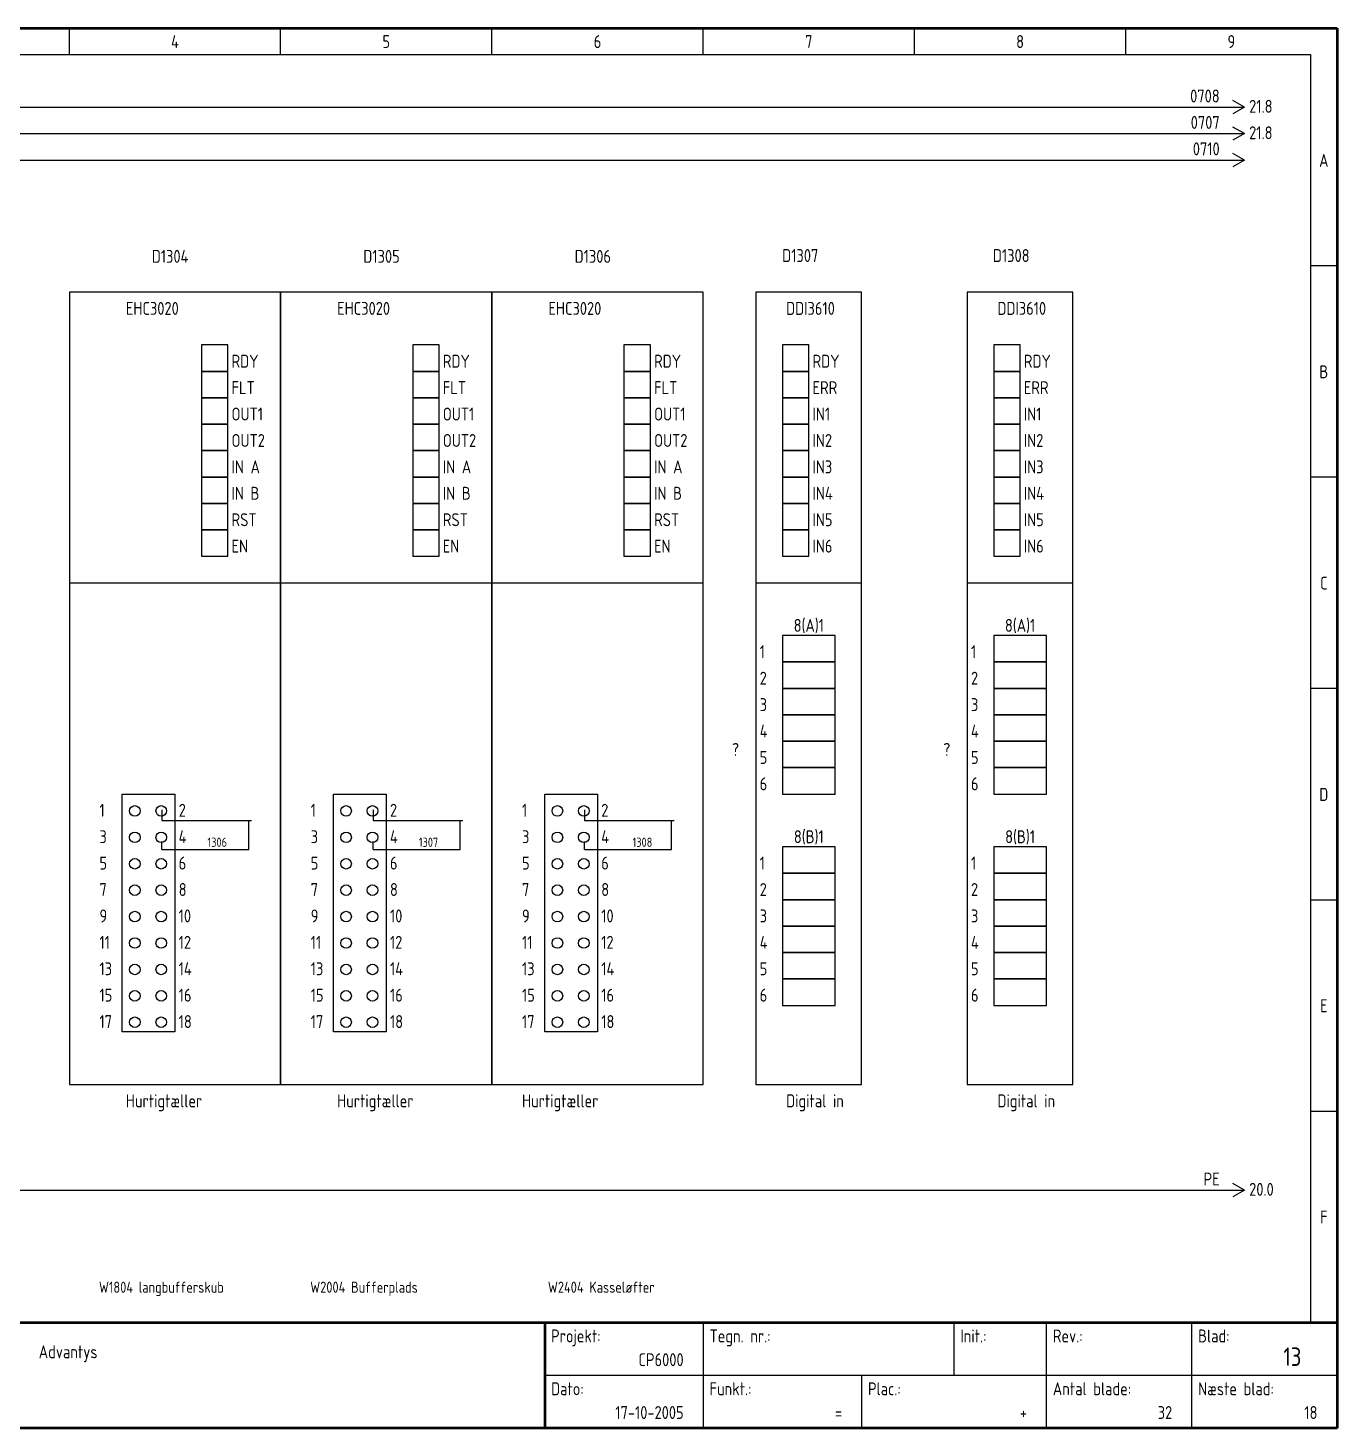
# Model space of a CAD drawing. Header units: millimetres. Extents: x 10 to 410, y 10 to 275.
# Drawn here: x 162.2 to 410, y 10 to 275 of the extents above; entities that cross this region are included whole.
import ezdxf
from ezdxf.enums import TextEntityAlignment as Align

# ---------------------------------------------------------------- set-up
doc = ezdxf.new("R2010")
doc.units = ezdxf.units.MM
doc.linetypes.add('Caddy_Solid', pattern=[0])
doc.styles.add('Caddy_Vectorfont1p', font='isocp___.ttf', dxfattribs={"width": 0.9})

# ---------------------------------------------------------------- blocks, each defined once
blk = doc.blocks.new('Blk1')
at = {"linetype": 'Caddy_Solid', "lineweight": 50}
for p, q in [((10, 275), (410, 275)), ((410, 275), (410, 10)), ((10, 30), (410, 30)), ((260, 30), (260, 10)), ((410, 10), (10, 10))]:
    blk.add_line(p, q, dxfattribs=at)
at = {"linetype": 'Caddy_Solid', "lineweight": 25}
for p, q in [((170, 270), (170, 275)), ((210, 270), (210, 275)), ((250, 270), (250, 275)), ((290, 270), (290, 275)), ((330, 270), (330, 275)), ((370, 270), (370, 275)), ((15, 270), (405, 270)), ((405, 270), (405, 30)), ((410, 230), (405, 230)), ((410, 190), (405, 190)), ((410, 150), (405, 150)), ((405, 110), (410, 110)), ((405, 70), (410, 70)), ((290, 30), (290, 10)), ((337.5, 20), (337.5, 30)), ((355, 20), (355, 30)), ((382.5, 20), (382.5, 30)), ((405, 30), (410, 30)), ((260, 20), (410, 20)), ((320, 20), (320, 10)), ((355, 10), (355, 20)), ((382.5, 10), (382.5, 20))]:
    blk.add_line(p, q, dxfattribs=at)
at = {"lineweight": 25, "style": 'Caddy_Vectorfont1p', "width": 0.9}
for s, p in [('4', (190, 271.2)), ('5', (230, 271.2)), ('6', (270, 271.2)), ('7', (310, 271.2)), ('8', (350, 271.2)), ('9', (390, 271.2)), ('A', (407.5, 248.7)), ('B', (407.5, 208.7)), ('C', (407.5, 168.7)), ('D', (407.5, 128.7)), ('E', (407.5, 88.7)), ('F', (407.5, 48.7))]:
    blk.add_text(s, height=2.45, dxfattribs=at).set_placement(p, align=Align.CENTER)
for s, p in [('Projekt:', (261.2, 26.2)), ('Tegn. nr.:', (291.2, 26.2)), ('Init.:', (338.7, 26.2)), ('Rev.:', (356.2, 26.2)), ('Blad:', (383.7, 26.2)), ('Advantys', (164.2, 23.2)), ('Dato:', (261.2, 16.2)), ('Funkt.:', (291.2, 16.2)), ('Plac.:', (321.2, 16.2)), ('Antal blade:', (356.2, 16.2)), ('Næste blad:', (383.7, 16.2))]:
    blk.add_text(s, height=2.45, dxfattribs=at).set_placement(p)
for s, p in [('CP6000', (286.3, 21.7)), ('17-10-2005', (286.3, 11.7)), ('+', (351.3, 11.7)), ('32', (378.8, 11.7)), ('18', (406.3, 11.7)), ('=', (316.3, 11.7))]:
    blk.add_text(s, height=2.45, dxfattribs=at).set_placement(p, align=Align.RIGHT)
at = {"lineweight": 35, "style": 'Caddy_Vectorfont1p', "width": 0.9}
blk.add_text('13', height=3.5, dxfattribs=at).set_placement((403.25, 21.75), align=Align.RIGHT)
blk = doc.blocks.new('Blk14')
at = {"linetype": 'Caddy_Solid', "lineweight": 25}
for q in [(390.25, 261.25), (390.25, 258.75)]:
    blk.add_line((392.5, 260), q, dxfattribs=at)
at = {"lineweight": 25, "style": 'Caddy_Vectorfont1p', "width": 0.9, "flags": 1}
for tag, p in [('$TAG140020', (387.79, 267.9)), ('$TAG140050', (387.79, 264.4))]:
    blk.add_attdef(tag, text='', height=2.45, dxfattribs=at).set_placement(p, align=Align.RIGHT)
at = {"lineweight": 25, "style": 'Caddy_Vectorfont1p', "width": 0.9}
blk.add_attdef('$TAG160010', text='', height=2.45, dxfattribs=at).set_placement((387.79, 260.9), align=Align.RIGHT)
blk.add_attdef('$TAG160500', (393.37, 258.95), '', height=2.45, dxfattribs=at)
blk = doc.blocks.new('Blk22')
at = {"linetype": 'Caddy_Solid', "lineweight": 25}
for q in [(390.25, 256.25), (390.25, 253.75)]:
    blk.add_line((392.5, 255), q, dxfattribs=at)
at = {"lineweight": 25, "style": 'Caddy_Vectorfont1p', "width": 0.9, "flags": 1}
for tag, p in [('$TAG140020', (387.79, 262.9)), ('$TAG140050', (387.79, 259.4))]:
    blk.add_attdef(tag, text='', height=2.45, dxfattribs=at).set_placement(p, align=Align.RIGHT)
at = {"lineweight": 25, "style": 'Caddy_Vectorfont1p', "width": 0.9}
blk.add_attdef('$TAG160010', text='', height=2.45, dxfattribs=at).set_placement((387.79, 255.9), align=Align.RIGHT)
blk.add_attdef('$TAG160500', (393.37, 253.95), '', height=2.45, dxfattribs=at)
blk = doc.blocks.new('Blk29')
at = {"linetype": 'Caddy_Solid', "lineweight": 25}
for q in [(390.25, 56.25), (390.25, 53.75)]:
    blk.add_line((392.5, 55), q, dxfattribs=at)
at = {"lineweight": 25, "style": 'Caddy_Vectorfont1p', "width": 0.9, "flags": 1}
for tag, p in [('$TAG140020', (387.79, 62.9)), ('$TAG140050', (387.79, 59.4))]:
    blk.add_attdef(tag, text='', height=2.45, dxfattribs=at).set_placement(p, align=Align.RIGHT)
at = {"lineweight": 25, "style": 'Caddy_Vectorfont1p', "width": 0.9}
blk.add_attdef('$TAG160010', text='', height=2.45, dxfattribs=at).set_placement((387.79, 55.9), align=Align.RIGHT)
blk.add_attdef('$TAG160500', (393.37, 53.95), '', height=2.45, dxfattribs=at)
blk = doc.blocks.new('Blk31')
at = {"linetype": 'Caddy_Solid', "lineweight": 25}
for p, q in [((200, 215), (195, 215)), ((195, 215), (195, 210)), ((200, 210), (200, 215)), ((195, 210), (200, 210))]:
    blk.add_line(p, q, dxfattribs=at)
blk = doc.blocks.new('Blk32')
at = {"linetype": 'Caddy_Solid', "lineweight": 25}
for p, q in [((200, 210), (195, 210)), ((195, 210), (195, 205)), ((200, 205), (200, 210)), ((195, 205), (200, 205))]:
    blk.add_line(p, q, dxfattribs=at)
blk = doc.blocks.new('Blk33')
at = {"linetype": 'Caddy_Solid', "lineweight": 25}
for p, q in [((200, 205), (195, 205)), ((195, 205), (195, 200)), ((200, 200), (200, 205)), ((195, 200), (200, 200))]:
    blk.add_line(p, q, dxfattribs=at)
blk = doc.blocks.new('Blk34')
at = {"linetype": 'Caddy_Solid', "lineweight": 25}
for p, q in [((200, 200), (195, 200)), ((195, 200), (195, 195)), ((200, 195), (200, 200)), ((195, 195), (200, 195))]:
    blk.add_line(p, q, dxfattribs=at)
blk = doc.blocks.new('Blk35')
at = {"linetype": 'Caddy_Solid', "lineweight": 25}
for p, q in [((200, 195), (195, 195)), ((195, 195), (195, 190)), ((200, 190), (200, 195)), ((195, 190), (200, 190))]:
    blk.add_line(p, q, dxfattribs=at)
blk = doc.blocks.new('Blk36')
at = {"linetype": 'Caddy_Solid', "lineweight": 25}
for p, q in [((200, 190), (195, 190)), ((195, 190), (195, 185)), ((200, 185), (200, 190)), ((195, 185), (200, 185))]:
    blk.add_line(p, q, dxfattribs=at)
blk = doc.blocks.new('Blk37')
at = {"linetype": 'Caddy_Solid', "lineweight": 25}
for p, q in [((200, 185), (195, 185)), ((195, 185), (195, 180)), ((200, 180), (200, 185)), ((195, 180), (200, 180))]:
    blk.add_line(p, q, dxfattribs=at)
blk = doc.blocks.new('Blk38')
at = {"linetype": 'Caddy_Solid', "lineweight": 25}
for p, q in [((200, 180), (195, 180)), ((195, 180), (195, 175)), ((200, 175), (200, 180)), ((195, 175), (200, 175))]:
    blk.add_line(p, q, dxfattribs=at)
blk = doc.blocks.new('Blk39')
at = {"linetype": 'Caddy_Solid', "lineweight": 25}
for p, q in [((210, 225), (170, 225)), ((170, 225), (170, 75)), ((210, 75), (210, 225)), ((170, 75), (210, 75))]:
    blk.add_line(p, q, dxfattribs=at)
blk = doc.blocks.new('Blk30')
at = {"linetype": 'Caddy_Solid', "lineweight": 25}
for p, q in [((170, 170), (210, 170)), ((180, 85), (180, 130)), ((180, 130), (190, 130)), ((190, 130), (190, 85)), ((190, 85), (180, 85))]:
    blk.add_line(p, q, dxfattribs=at)
for centre in [(182.4, 126.8), (187.4, 126.8), (182.4, 121.8), (187.4, 121.8), (182.4, 116.8), (187.4, 116.8), (182.4, 111.8), (187.4, 111.8), (182.4, 106.8), (187.4, 106.8), (182.4, 101.8), (187.4, 101.8), (182.4, 96.8), (187.4, 96.8), (182.4, 91.8), (187.4, 91.8), (182.4, 86.8), (187.4, 86.8)]:
    blk.add_circle(centre, 1, dxfattribs=at)
for name in ['Blk39', 'Blk31', 'Blk32', 'Blk33', 'Blk34', 'Blk35', 'Blk36', 'Blk37', 'Blk38']:
    blk.add_blockref(name, (0, 0, 1))
at = {"lineweight": 25, "style": 'Caddy_Vectorfont1p', "width": 0.9}
for s, p in [('EHC3020', (180.7, 220.7)), ('RDY', (200.7, 210.7)), ('FLT', (200.7, 205.7)), ('OUT1', (200.7, 200.7)), ('OUT2', (200.7, 195.7)), ('IN A', (200.7, 190.7)), ('IN B', (200.7, 185.7)), ('RST', (200.7, 180.7)), ('EN', (200.7, 175.7)), ('1', (175.7, 125.7)), ('2', (190.7, 125.7)), ('3', (175.7, 120.7)), ('4', (190.7, 120.7)), ('5', (175.7, 115.7)), ('6', (190.7, 115.7)), ('7', (175.7, 110.7)), ('8', (190.7, 110.7)), ('9', (175.7, 105.7)), ('10', (190.7, 105.7)), ('11', (175.7, 100.7)), ('12', (190.7, 100.7)), ('13', (175.7, 95.7)), ('14', (190.7, 95.7)), ('15', (175.7, 90.7)), ('16', (190.7, 90.7)), ('17', (175.7, 85.7)), ('18', (190.7, 85.7))]:
    blk.add_text(s, height=2.45, dxfattribs=at).set_placement(p)
for tag, p in [('$TAG160010', (192.55, 230.55)), ('$TAG160030', (166.8, 147.2)), ('$TAG160030', (166.8, 147.2))]:
    blk.add_attdef(tag, text='', height=2.45, dxfattribs=at).set_placement(p, align=Align.RIGHT)
at = {"lineweight": 25, "style": 'Caddy_Vectorfont1p', "width": 0.9, "flags": 1}
for tag, p in [('$TAG140020', (166.8, 157.7)), ('$TAG140020', (166.8, 157.7)), ('$TAG160040', (166.8, 143.7))]:
    blk.add_attdef(tag, text='', height=2.45, dxfattribs=at).set_placement(p, align=Align.RIGHT)
blk = doc.blocks.new('Blk41')
at = {"linetype": 'Caddy_Solid', "lineweight": 25}
for p, q in [((240, 215), (235, 215)), ((235, 215), (235, 210)), ((240, 210), (240, 215)), ((235, 210), (240, 210))]:
    blk.add_line(p, q, dxfattribs=at)
blk = doc.blocks.new('Blk42')
at = {"linetype": 'Caddy_Solid', "lineweight": 25}
for p, q in [((240, 210), (235, 210)), ((235, 210), (235, 205)), ((240, 205), (240, 210)), ((235, 205), (240, 205))]:
    blk.add_line(p, q, dxfattribs=at)
blk = doc.blocks.new('Blk43')
at = {"linetype": 'Caddy_Solid', "lineweight": 25}
for p, q in [((240, 205), (235, 205)), ((235, 205), (235, 200)), ((240, 200), (240, 205)), ((235, 200), (240, 200))]:
    blk.add_line(p, q, dxfattribs=at)
blk = doc.blocks.new('Blk44')
at = {"linetype": 'Caddy_Solid', "lineweight": 25}
for p, q in [((240, 200), (235, 200)), ((235, 200), (235, 195)), ((240, 195), (240, 200)), ((235, 195), (240, 195))]:
    blk.add_line(p, q, dxfattribs=at)
blk = doc.blocks.new('Blk45')
at = {"linetype": 'Caddy_Solid', "lineweight": 25}
for p, q in [((240, 195), (235, 195)), ((235, 195), (235, 190)), ((240, 190), (240, 195)), ((235, 190), (240, 190))]:
    blk.add_line(p, q, dxfattribs=at)
blk = doc.blocks.new('Blk46')
at = {"linetype": 'Caddy_Solid', "lineweight": 25}
for p, q in [((240, 190), (235, 190)), ((235, 190), (235, 185)), ((240, 185), (240, 190)), ((235, 185), (240, 185))]:
    blk.add_line(p, q, dxfattribs=at)
blk = doc.blocks.new('Blk47')
at = {"linetype": 'Caddy_Solid', "lineweight": 25}
for p, q in [((240, 185), (235, 185)), ((235, 185), (235, 180)), ((240, 180), (240, 185)), ((235, 180), (240, 180))]:
    blk.add_line(p, q, dxfattribs=at)
blk = doc.blocks.new('Blk48')
at = {"linetype": 'Caddy_Solid', "lineweight": 25}
for p, q in [((240, 180), (235, 180)), ((235, 180), (235, 175)), ((240, 175), (240, 180)), ((235, 175), (240, 175))]:
    blk.add_line(p, q, dxfattribs=at)
blk = doc.blocks.new('Blk49')
at = {"linetype": 'Caddy_Solid', "lineweight": 25}
for p, q in [((250, 225), (210, 225)), ((210, 225), (210, 75)), ((250, 75), (250, 225)), ((210, 75), (250, 75))]:
    blk.add_line(p, q, dxfattribs=at)
blk = doc.blocks.new('Blk40')
at = {"linetype": 'Caddy_Solid', "lineweight": 25}
for p, q in [((210, 170), (250, 170)), ((220, 85), (220, 130)), ((220, 130), (230, 130)), ((230, 130), (230, 85)), ((230, 85), (220, 85))]:
    blk.add_line(p, q, dxfattribs=at)
for centre in [(222.4, 126.8), (227.4, 126.8), (222.4, 121.8), (227.4, 121.8), (222.4, 116.8), (227.4, 116.8), (222.4, 111.8), (227.4, 111.8), (222.4, 106.8), (227.4, 106.8), (222.4, 101.8), (227.4, 101.8), (222.4, 96.8), (227.4, 96.8), (222.4, 91.8), (227.4, 91.8), (222.4, 86.8), (227.4, 86.8)]:
    blk.add_circle(centre, 1, dxfattribs=at)
for name in ['Blk49', 'Blk41', 'Blk42', 'Blk43', 'Blk44', 'Blk45', 'Blk46', 'Blk47', 'Blk48']:
    blk.add_blockref(name, (0, 0, 1))
at = {"lineweight": 25, "style": 'Caddy_Vectorfont1p', "width": 0.9}
for s, p in [('EHC3020', (220.7, 220.7)), ('RDY', (240.7, 210.7)), ('FLT', (240.7, 205.7)), ('OUT1', (240.7, 200.7)), ('OUT2', (240.7, 195.7)), ('IN A', (240.7, 190.7)), ('IN B', (240.7, 185.7)), ('RST', (240.7, 180.7)), ('EN', (240.7, 175.7)), ('1', (215.7, 125.7)), ('2', (230.7, 125.7)), ('3', (215.7, 120.7)), ('4', (230.7, 120.7)), ('5', (215.7, 115.7)), ('6', (230.7, 115.7)), ('7', (215.7, 110.7)), ('8', (230.7, 110.7)), ('9', (215.7, 105.7)), ('10', (230.7, 105.7)), ('11', (215.7, 100.7)), ('12', (230.7, 100.7)), ('13', (215.7, 95.7)), ('14', (230.7, 95.7)), ('15', (215.7, 90.7)), ('16', (230.7, 90.7)), ('17', (215.7, 85.7)), ('18', (230.7, 85.7))]:
    blk.add_text(s, height=2.45, dxfattribs=at).set_placement(p)
for tag, p in [('$TAG160010', (232.55, 230.55)), ('$TAG160030', (206.8, 147.2)), ('$TAG160030', (206.8, 147.2))]:
    blk.add_attdef(tag, text='', height=2.45, dxfattribs=at).set_placement(p, align=Align.RIGHT)
at = {"lineweight": 25, "style": 'Caddy_Vectorfont1p', "width": 0.9, "flags": 1}
for tag, p in [('$TAG140020', (206.8, 157.7)), ('$TAG140020', (206.8, 157.7)), ('$TAG160040', (206.8, 143.7))]:
    blk.add_attdef(tag, text='', height=2.45, dxfattribs=at).set_placement(p, align=Align.RIGHT)
blk = doc.blocks.new('Blk51')
at = {"linetype": 'Caddy_Solid', "lineweight": 25}
for p, q in [((280, 215), (275, 215)), ((275, 215), (275, 210)), ((280, 210), (280, 215)), ((275, 210), (280, 210))]:
    blk.add_line(p, q, dxfattribs=at)
blk = doc.blocks.new('Blk52')
at = {"linetype": 'Caddy_Solid', "lineweight": 25}
for p, q in [((280, 210), (275, 210)), ((275, 210), (275, 205)), ((280, 205), (280, 210)), ((275, 205), (280, 205))]:
    blk.add_line(p, q, dxfattribs=at)
blk = doc.blocks.new('Blk53')
at = {"linetype": 'Caddy_Solid', "lineweight": 25}
for p, q in [((280, 205), (275, 205)), ((275, 205), (275, 200)), ((280, 200), (280, 205)), ((275, 200), (280, 200))]:
    blk.add_line(p, q, dxfattribs=at)
blk = doc.blocks.new('Blk54')
at = {"linetype": 'Caddy_Solid', "lineweight": 25}
for p, q in [((280, 200), (275, 200)), ((275, 200), (275, 195)), ((280, 195), (280, 200)), ((275, 195), (280, 195))]:
    blk.add_line(p, q, dxfattribs=at)
blk = doc.blocks.new('Blk55')
at = {"linetype": 'Caddy_Solid', "lineweight": 25}
for p, q in [((280, 195), (275, 195)), ((275, 195), (275, 190)), ((280, 190), (280, 195)), ((275, 190), (280, 190))]:
    blk.add_line(p, q, dxfattribs=at)
blk = doc.blocks.new('Blk56')
at = {"linetype": 'Caddy_Solid', "lineweight": 25}
for p, q in [((280, 190), (275, 190)), ((275, 190), (275, 185)), ((280, 185), (280, 190)), ((275, 185), (280, 185))]:
    blk.add_line(p, q, dxfattribs=at)
blk = doc.blocks.new('Blk57')
at = {"linetype": 'Caddy_Solid', "lineweight": 25}
for p, q in [((280, 185), (275, 185)), ((275, 185), (275, 180)), ((280, 180), (280, 185)), ((275, 180), (280, 180))]:
    blk.add_line(p, q, dxfattribs=at)
blk = doc.blocks.new('Blk58')
at = {"linetype": 'Caddy_Solid', "lineweight": 25}
for p, q in [((280, 180), (275, 180)), ((275, 180), (275, 175)), ((280, 175), (280, 180)), ((275, 175), (280, 175))]:
    blk.add_line(p, q, dxfattribs=at)
blk = doc.blocks.new('Blk59')
at = {"linetype": 'Caddy_Solid', "lineweight": 25}
for p, q in [((290, 225), (250, 225)), ((250, 225), (250, 75)), ((290, 75), (290, 225)), ((250, 75), (290, 75))]:
    blk.add_line(p, q, dxfattribs=at)
blk = doc.blocks.new('Blk50')
at = {"linetype": 'Caddy_Solid', "lineweight": 25}
for p, q in [((250, 170), (290, 170)), ((260, 85), (260, 130)), ((260, 130), (270, 130)), ((270, 130), (270, 85)), ((270, 85), (260, 85))]:
    blk.add_line(p, q, dxfattribs=at)
for centre in [(262.4, 126.8), (267.4, 126.8), (262.4, 121.8), (267.4, 121.8), (262.4, 116.8), (267.4, 116.8), (262.4, 111.8), (267.4, 111.8), (262.4, 106.8), (267.4, 106.8), (262.4, 101.8), (267.4, 101.8), (262.4, 96.8), (267.4, 96.8), (262.4, 91.8), (267.4, 91.8), (262.4, 86.8), (267.4, 86.8)]:
    blk.add_circle(centre, 1, dxfattribs=at)
for name in ['Blk59', 'Blk51', 'Blk52', 'Blk53', 'Blk54', 'Blk55', 'Blk56', 'Blk57', 'Blk58']:
    blk.add_blockref(name, (0, 0, 1))
at = {"lineweight": 25, "style": 'Caddy_Vectorfont1p', "width": 0.9}
for s, p in [('EHC3020', (260.7, 220.7)), ('RDY', (280.7, 210.7)), ('FLT', (280.7, 205.7)), ('OUT1', (280.7, 200.7)), ('OUT2', (280.7, 195.7)), ('IN A', (280.7, 190.7)), ('IN B', (280.7, 185.7)), ('RST', (280.7, 180.7)), ('EN', (280.7, 175.7)), ('1', (255.7, 125.7)), ('2', (270.7, 125.7)), ('3', (255.7, 120.7)), ('4', (270.7, 120.7)), ('5', (255.7, 115.7)), ('6', (270.7, 115.7)), ('7', (255.7, 110.7)), ('8', (270.7, 110.7)), ('9', (255.7, 105.7)), ('10', (270.7, 105.7)), ('11', (255.7, 100.7)), ('12', (270.7, 100.7)), ('13', (255.7, 95.7)), ('14', (270.7, 95.7)), ('15', (255.7, 90.7)), ('16', (270.7, 90.7)), ('17', (255.7, 85.7)), ('18', (270.7, 85.7))]:
    blk.add_text(s, height=2.45, dxfattribs=at).set_placement(p)
for tag, p in [('$TAG160010', (272.55, 230.55)), ('$TAG160030', (246.8, 147.2)), ('$TAG160030', (246.8, 147.2))]:
    blk.add_attdef(tag, text='', height=2.45, dxfattribs=at).set_placement(p, align=Align.RIGHT)
at = {"lineweight": 25, "style": 'Caddy_Vectorfont1p', "width": 0.9, "flags": 1}
for tag, p in [('$TAG140020', (246.8, 157.7)), ('$TAG140020', (246.8, 157.7)), ('$TAG160040', (246.8, 143.7))]:
    blk.add_attdef(tag, text='', height=2.45, dxfattribs=at).set_placement(p, align=Align.RIGHT)
blk = doc.blocks.new('Blk61')
at = {"linetype": 'Caddy_Solid', "lineweight": 25}
for p, q in [((310, 215), (305, 215)), ((305, 215), (305, 210)), ((310, 210), (310, 215)), ((305, 210), (310, 210))]:
    blk.add_line(p, q, dxfattribs=at)
blk = doc.blocks.new('Blk62')
at = {"linetype": 'Caddy_Solid', "lineweight": 25}
for p, q in [((310, 210), (305, 210)), ((305, 210), (305, 205)), ((310, 205), (310, 210)), ((305, 205), (310, 205))]:
    blk.add_line(p, q, dxfattribs=at)
blk = doc.blocks.new('Blk63')
at = {"linetype": 'Caddy_Solid', "lineweight": 25}
for p, q in [((310, 205), (305, 205)), ((305, 205), (305, 200)), ((310, 200), (310, 205)), ((305, 200), (310, 200))]:
    blk.add_line(p, q, dxfattribs=at)
blk = doc.blocks.new('Blk64')
at = {"linetype": 'Caddy_Solid', "lineweight": 25}
for p, q in [((310, 200), (305, 200)), ((305, 200), (305, 195)), ((310, 195), (310, 200)), ((305, 195), (310, 195))]:
    blk.add_line(p, q, dxfattribs=at)
blk = doc.blocks.new('Blk65')
at = {"linetype": 'Caddy_Solid', "lineweight": 25}
for p, q in [((310, 195), (305, 195)), ((305, 195), (305, 190)), ((310, 190), (310, 195)), ((305, 190), (310, 190))]:
    blk.add_line(p, q, dxfattribs=at)
blk = doc.blocks.new('Blk66')
at = {"linetype": 'Caddy_Solid', "lineweight": 25}
for p, q in [((310, 190), (305, 190)), ((305, 190), (305, 185)), ((310, 185), (310, 190)), ((305, 185), (310, 185))]:
    blk.add_line(p, q, dxfattribs=at)
blk = doc.blocks.new('Blk67')
at = {"linetype": 'Caddy_Solid', "lineweight": 25}
for p, q in [((310, 185), (305, 185)), ((305, 185), (305, 180)), ((310, 180), (310, 185)), ((305, 180), (310, 180))]:
    blk.add_line(p, q, dxfattribs=at)
blk = doc.blocks.new('Blk68')
at = {"linetype": 'Caddy_Solid', "lineweight": 25}
for p, q in [((310, 180), (305, 180)), ((305, 180), (305, 175)), ((310, 175), (310, 180)), ((305, 175), (310, 175))]:
    blk.add_line(p, q, dxfattribs=at)
blk = doc.blocks.new('Blk69')
at = {"linetype": 'Caddy_Solid', "lineweight": 25}
for p, q in [((320, 225), (300, 225)), ((300, 225), (300, 75)), ((320, 75), (320, 225)), ((300, 75), (320, 75))]:
    blk.add_line(p, q, dxfattribs=at)
blk = doc.blocks.new('Blk70')
at = {"linetype": 'Caddy_Solid', "lineweight": 25}
for p, q in [((315, 160), (305, 160)), ((305, 160), (305, 155)), ((315, 155), (315, 160)), ((305, 155), (315, 155))]:
    blk.add_line(p, q, dxfattribs=at)
blk = doc.blocks.new('Blk71')
at = {"linetype": 'Caddy_Solid', "lineweight": 25}
for p, q in [((315, 155), (305, 155)), ((305, 155), (305, 150)), ((315, 150), (315, 155)), ((305, 150), (315, 150))]:
    blk.add_line(p, q, dxfattribs=at)
blk = doc.blocks.new('Blk72')
at = {"linetype": 'Caddy_Solid', "lineweight": 25}
for p, q in [((315, 150), (305, 150)), ((305, 150), (305, 145)), ((315, 145), (315, 150)), ((305, 145), (315, 145))]:
    blk.add_line(p, q, dxfattribs=at)
blk = doc.blocks.new('Blk73')
at = {"linetype": 'Caddy_Solid', "lineweight": 25}
for p, q in [((315, 145), (305, 145)), ((305, 145), (305, 140)), ((315, 140), (315, 145)), ((305, 140), (315, 140))]:
    blk.add_line(p, q, dxfattribs=at)
blk = doc.blocks.new('Blk74')
at = {"linetype": 'Caddy_Solid', "lineweight": 25}
for p, q in [((315, 140), (305, 140)), ((305, 140), (305, 135)), ((315, 135), (315, 140)), ((305, 135), (315, 135))]:
    blk.add_line(p, q, dxfattribs=at)
blk = doc.blocks.new('Blk75')
at = {"linetype": 'Caddy_Solid', "lineweight": 25}
for p, q in [((315, 135), (305, 135)), ((305, 135), (305, 130)), ((315, 130), (315, 135)), ((305, 130), (315, 130))]:
    blk.add_line(p, q, dxfattribs=at)
blk = doc.blocks.new('Blk76')
at = {"linetype": 'Caddy_Solid', "lineweight": 25}
for p, q in [((315, 120), (305, 120)), ((305, 120), (305, 115)), ((315, 115), (315, 120)), ((305, 115), (315, 115))]:
    blk.add_line(p, q, dxfattribs=at)
blk = doc.blocks.new('Blk77')
at = {"linetype": 'Caddy_Solid', "lineweight": 25}
for p, q in [((315, 115), (305, 115)), ((305, 115), (305, 110)), ((315, 110), (315, 115)), ((305, 110), (315, 110))]:
    blk.add_line(p, q, dxfattribs=at)
blk = doc.blocks.new('Blk78')
at = {"linetype": 'Caddy_Solid', "lineweight": 25}
for p, q in [((315, 110), (305, 110)), ((305, 110), (305, 105)), ((315, 105), (315, 110)), ((305, 105), (315, 105))]:
    blk.add_line(p, q, dxfattribs=at)
blk = doc.blocks.new('Blk79')
at = {"linetype": 'Caddy_Solid', "lineweight": 25}
for p, q in [((315, 105), (305, 105)), ((305, 105), (305, 100)), ((315, 100), (315, 105)), ((305, 100), (315, 100))]:
    blk.add_line(p, q, dxfattribs=at)
blk = doc.blocks.new('Blk80')
at = {"linetype": 'Caddy_Solid', "lineweight": 25}
for p, q in [((315, 100), (305, 100)), ((305, 100), (305, 95)), ((315, 95), (315, 100)), ((305, 95), (315, 95))]:
    blk.add_line(p, q, dxfattribs=at)
blk = doc.blocks.new('Blk81')
at = {"linetype": 'Caddy_Solid', "lineweight": 25}
for p, q in [((315, 95), (305, 95)), ((305, 95), (305, 90)), ((315, 90), (315, 95)), ((305, 90), (315, 90))]:
    blk.add_line(p, q, dxfattribs=at)
blk = doc.blocks.new('Blk60')
at = {"linetype": 'Caddy_Solid', "lineweight": 25}
blk.add_line((300, 170), (320, 170), dxfattribs=at)
for name in ['Blk69', 'Blk61', 'Blk62', 'Blk63', 'Blk64', 'Blk65', 'Blk66', 'Blk67', 'Blk68', 'Blk70', 'Blk71', 'Blk72', 'Blk73', 'Blk74', 'Blk75', 'Blk76', 'Blk77', 'Blk78', 'Blk79', 'Blk80', 'Blk81']:
    blk.add_blockref(name, (0, 0, 1))
at = {"lineweight": 25, "style": 'Caddy_Vectorfont1p', "width": 0.9}
for s, p in [('DDI3610', (305.7, 220.7)), ('RDY', (310.7, 210.7)), ('ERR', (310.7, 205.7)), ('IN1', (310.7, 200.7)), ('IN2', (310.7, 195.7)), ('IN3', (310.7, 190.7)), ('IN4', (310.7, 185.7)), ('IN5', (310.7, 180.7)), ('IN6', (310.7, 175.7)), ('1', (300.7, 155.7)), ('2', (300.7, 150.7)), ('3', (300.7, 145.7)), ('4', (300.7, 140.7)), ('5', (300.7, 135.7)), ('6', (300.7, 130.7)), ('1', (300.7, 115.7)), ('2', (300.7, 110.7)), ('3', (300.7, 105.7)), ('4', (300.7, 100.7)), ('5', (300.7, 95.7)), ('6', (300.7, 90.7))]:
    blk.add_text(s, height=2.45, dxfattribs=at).set_placement(p)
for s, p in [('8(A)1', (310, 160.7)), ('8(B)1', (310, 120.7))]:
    blk.add_text(s, height=2.45, dxfattribs=at).set_placement(p, align=Align.CENTER)
for tag, p in [('$TAG160010', (311.8, 230.7)), ('$TAG160030', (288.7, 147.05)), ('$TAG160030', (290.27, 147.05)), ('$TAG175100', (296.8, 147.2)), ('$TAG175110', (296.8, 143.7)), ('$TAG175120', (296.8, 140.7)), ('$TAG160500', (296.8, 137.2))]:
    blk.add_attdef(tag, text='', height=2.45, dxfattribs=at).set_placement(p, align=Align.RIGHT)
at = {"lineweight": 25, "style": 'Caddy_Vectorfont1p', "width": 0.9, "flags": 1}
for tag, p in [('$TAG140020', (296.8, 157.7)), ('$TAG140050', (296.8, 154.2)), ('$TAG160040', (288.7, 143.55))]:
    blk.add_attdef(tag, text='', height=2.45, dxfattribs=at).set_placement(p, align=Align.RIGHT)
blk = doc.blocks.new('Blk83')
at = {"linetype": 'Caddy_Solid', "lineweight": 25}
for p, q in [((350, 215), (345, 215)), ((345, 215), (345, 210)), ((350, 210), (350, 215)), ((345, 210), (350, 210))]:
    blk.add_line(p, q, dxfattribs=at)
blk = doc.blocks.new('Blk84')
at = {"linetype": 'Caddy_Solid', "lineweight": 25}
for p, q in [((350, 210), (345, 210)), ((345, 210), (345, 205)), ((350, 205), (350, 210)), ((345, 205), (350, 205))]:
    blk.add_line(p, q, dxfattribs=at)
blk = doc.blocks.new('Blk85')
at = {"linetype": 'Caddy_Solid', "lineweight": 25}
for p, q in [((350, 205), (345, 205)), ((345, 205), (345, 200)), ((350, 200), (350, 205)), ((345, 200), (350, 200))]:
    blk.add_line(p, q, dxfattribs=at)
blk = doc.blocks.new('Blk86')
at = {"linetype": 'Caddy_Solid', "lineweight": 25}
for p, q in [((350, 200), (345, 200)), ((345, 200), (345, 195)), ((350, 195), (350, 200)), ((345, 195), (350, 195))]:
    blk.add_line(p, q, dxfattribs=at)
blk = doc.blocks.new('Blk87')
at = {"linetype": 'Caddy_Solid', "lineweight": 25}
for p, q in [((350, 195), (345, 195)), ((345, 195), (345, 190)), ((350, 190), (350, 195)), ((345, 190), (350, 190))]:
    blk.add_line(p, q, dxfattribs=at)
blk = doc.blocks.new('Blk88')
at = {"linetype": 'Caddy_Solid', "lineweight": 25}
for p, q in [((350, 190), (345, 190)), ((345, 190), (345, 185)), ((350, 185), (350, 190)), ((345, 185), (350, 185))]:
    blk.add_line(p, q, dxfattribs=at)
blk = doc.blocks.new('Blk89')
at = {"linetype": 'Caddy_Solid', "lineweight": 25}
for p, q in [((350, 185), (345, 185)), ((345, 185), (345, 180)), ((350, 180), (350, 185)), ((345, 180), (350, 180))]:
    blk.add_line(p, q, dxfattribs=at)
blk = doc.blocks.new('Blk90')
at = {"linetype": 'Caddy_Solid', "lineweight": 25}
for p, q in [((350, 180), (345, 180)), ((345, 180), (345, 175)), ((350, 175), (350, 180)), ((345, 175), (350, 175))]:
    blk.add_line(p, q, dxfattribs=at)
blk = doc.blocks.new('Blk91')
at = {"linetype": 'Caddy_Solid', "lineweight": 25}
for p, q in [((360, 225), (340, 225)), ((340, 225), (340, 75)), ((360, 75), (360, 225)), ((340, 75), (360, 75))]:
    blk.add_line(p, q, dxfattribs=at)
blk = doc.blocks.new('Blk92')
at = {"linetype": 'Caddy_Solid', "lineweight": 25}
for p, q in [((355, 160), (345, 160)), ((345, 160), (345, 155)), ((355, 155), (355, 160)), ((345, 155), (355, 155))]:
    blk.add_line(p, q, dxfattribs=at)
blk = doc.blocks.new('Blk93')
at = {"linetype": 'Caddy_Solid', "lineweight": 25}
for p, q in [((355, 155), (345, 155)), ((345, 155), (345, 150)), ((355, 150), (355, 155)), ((345, 150), (355, 150))]:
    blk.add_line(p, q, dxfattribs=at)
blk = doc.blocks.new('Blk94')
at = {"linetype": 'Caddy_Solid', "lineweight": 25}
for p, q in [((355, 150), (345, 150)), ((345, 150), (345, 145)), ((355, 145), (355, 150)), ((345, 145), (355, 145))]:
    blk.add_line(p, q, dxfattribs=at)
blk = doc.blocks.new('Blk95')
at = {"linetype": 'Caddy_Solid', "lineweight": 25}
for p, q in [((355, 145), (345, 145)), ((345, 145), (345, 140)), ((355, 140), (355, 145)), ((345, 140), (355, 140))]:
    blk.add_line(p, q, dxfattribs=at)
blk = doc.blocks.new('Blk96')
at = {"linetype": 'Caddy_Solid', "lineweight": 25}
for p, q in [((355, 140), (345, 140)), ((345, 140), (345, 135)), ((355, 135), (355, 140)), ((345, 135), (355, 135))]:
    blk.add_line(p, q, dxfattribs=at)
blk = doc.blocks.new('Blk97')
at = {"linetype": 'Caddy_Solid', "lineweight": 25}
for p, q in [((355, 135), (345, 135)), ((345, 135), (345, 130)), ((355, 130), (355, 135)), ((345, 130), (355, 130))]:
    blk.add_line(p, q, dxfattribs=at)
blk = doc.blocks.new('Blk98')
at = {"linetype": 'Caddy_Solid', "lineweight": 25}
for p, q in [((355, 120), (345, 120)), ((345, 120), (345, 115)), ((355, 115), (355, 120)), ((345, 115), (355, 115))]:
    blk.add_line(p, q, dxfattribs=at)
blk = doc.blocks.new('Blk99')
at = {"linetype": 'Caddy_Solid', "lineweight": 25}
for p, q in [((355, 115), (345, 115)), ((345, 115), (345, 110)), ((355, 110), (355, 115)), ((345, 110), (355, 110))]:
    blk.add_line(p, q, dxfattribs=at)
blk = doc.blocks.new('Blk100')
at = {"linetype": 'Caddy_Solid', "lineweight": 25}
for p, q in [((355, 110), (345, 110)), ((345, 110), (345, 105)), ((355, 105), (355, 110)), ((345, 105), (355, 105))]:
    blk.add_line(p, q, dxfattribs=at)
blk = doc.blocks.new('Blk101')
at = {"linetype": 'Caddy_Solid', "lineweight": 25}
for p, q in [((355, 105), (345, 105)), ((345, 105), (345, 100)), ((355, 100), (355, 105)), ((345, 100), (355, 100))]:
    blk.add_line(p, q, dxfattribs=at)
blk = doc.blocks.new('Blk102')
at = {"linetype": 'Caddy_Solid', "lineweight": 25}
for p, q in [((355, 100), (345, 100)), ((345, 100), (345, 95)), ((355, 95), (355, 100)), ((345, 95), (355, 95))]:
    blk.add_line(p, q, dxfattribs=at)
blk = doc.blocks.new('Blk103')
at = {"linetype": 'Caddy_Solid', "lineweight": 25}
for p, q in [((355, 95), (345, 95)), ((345, 95), (345, 90)), ((355, 90), (355, 95)), ((345, 90), (355, 90))]:
    blk.add_line(p, q, dxfattribs=at)
blk = doc.blocks.new('Blk82')
at = {"linetype": 'Caddy_Solid', "lineweight": 25}
blk.add_line((340, 170), (360, 170), dxfattribs=at)
for name in ['Blk91', 'Blk83', 'Blk84', 'Blk85', 'Blk86', 'Blk87', 'Blk88', 'Blk89', 'Blk90', 'Blk92', 'Blk93', 'Blk94', 'Blk95', 'Blk96', 'Blk97', 'Blk98', 'Blk99', 'Blk100', 'Blk101', 'Blk102', 'Blk103']:
    blk.add_blockref(name, (0, 0, 1))
at = {"lineweight": 25, "style": 'Caddy_Vectorfont1p', "width": 0.9}
for s, p in [('DDI3610', (345.7, 220.7)), ('RDY', (350.7, 210.7)), ('ERR', (350.7, 205.7)), ('IN1', (350.7, 200.7)), ('IN2', (350.7, 195.7)), ('IN3', (350.7, 190.7)), ('IN4', (350.7, 185.7)), ('IN5', (350.7, 180.7)), ('IN6', (350.7, 175.7)), ('1', (340.7, 155.7)), ('2', (340.7, 150.7)), ('3', (340.7, 145.7)), ('4', (340.7, 140.7)), ('5', (340.7, 135.7)), ('6', (340.7, 130.7)), ('1', (340.7, 115.7)), ('2', (340.7, 110.7)), ('3', (340.7, 105.7)), ('4', (340.7, 100.7)), ('5', (340.7, 95.7)), ('6', (340.7, 90.7))]:
    blk.add_text(s, height=2.45, dxfattribs=at).set_placement(p)
for s, p in [('8(A)1', (350, 160.7)), ('8(B)1', (350, 120.7))]:
    blk.add_text(s, height=2.45, dxfattribs=at).set_placement(p, align=Align.CENTER)
for tag, p in [('$TAG160010', (351.8, 230.7)), ('$TAG160030', (328.7, 147.05)), ('$TAG160030', (330.27, 147.05)), ('$TAG175100', (336.8, 147.2)), ('$TAG175110', (336.8, 143.7)), ('$TAG175120', (336.8, 140.7)), ('$TAG160500', (336.8, 137.2))]:
    blk.add_attdef(tag, text='', height=2.45, dxfattribs=at).set_placement(p, align=Align.RIGHT)
at = {"lineweight": 25, "style": 'Caddy_Vectorfont1p', "width": 0.9, "flags": 1}
for tag, p in [('$TAG140020', (336.8, 157.7)), ('$TAG140050', (336.8, 154.2)), ('$TAG160040', (328.7, 143.55))]:
    blk.add_attdef(tag, text='', height=2.45, dxfattribs=at).set_placement(p, align=Align.RIGHT)
blk = doc.blocks.new('Blk105')
at = {"linetype": 'Caddy_Solid', "lineweight": 25}
for q in [(390.25, 251.25), (390.25, 248.75)]:
    blk.add_line((392.5, 250), q, dxfattribs=at)
at = {"lineweight": 25, "style": 'Caddy_Vectorfont1p', "width": 0.9, "flags": 1}
for tag, p in [('$TAG140020', (387.79, 257.9)), ('$TAG140050', (387.79, 254.4))]:
    blk.add_attdef(tag, text='', height=2.45, dxfattribs=at).set_placement(p, align=Align.RIGHT)
at = {"lineweight": 25, "style": 'Caddy_Vectorfont1p', "width": 0.9}
blk.add_attdef('$TAG160010', text='', height=2.45, dxfattribs=at).set_placement((387.79, 250.9), align=Align.RIGHT)
blk.add_attdef('$TAG160500', (393.37, 248.95), '', height=2.45, dxfattribs=at)

msp = doc.modelspace()

# ---------------------------------------------------------------- linework, layer by layer
at = {"linetype": 'Caddy_Solid', "lineweight": 25}
for p, q in [((115, 260), (392.5, 260)), ((120, 255), (392.5, 255)), ((110, 250), (392.5, 250)), ((187.5, 127), (187.5, 125)), ((187.5, 125), (204, 125)), ((204, 119.5), (204, 125)), ((204, 125), (204.5, 125)), ((227.5, 127), (227.5, 125)), ((227.5, 125), (244, 125)), ((244, 119.5), (244, 125)), ((244, 125), (244.5, 125)), ((267.5, 127), (267.5, 125)), ((267.5, 125), (284, 125)), ((284, 119.5), (284, 125)), ((284, 125), (284.5, 125)), ((187.5, 119.5), (187.5, 121)), ((187.5, 119.5), (204, 119.5)), ((227.5, 119.5), (227.5, 121)), ((227.5, 119.5), (244, 119.5)), ((267.5, 119.5), (267.5, 121)), ((267.5, 119.5), (284, 119.5)), ((150, 55), (392.5, 55))]:
    msp.add_line(p, q, dxfattribs=at)

# ---------------------------------------------------------------- block references
msp.add_blockref('Blk1', (0, 0, 1))
ref = msp.add_blockref('Blk14', (0, 0, 1))
ref.add_attrib('$TAG160010', '0708', dxfattribs={"lineweight": 25, "height": 2.45, "style": 'Caddy_Vectorfont1p', "width": 0.9}).set_placement((387.79, 260.9), align=Align.RIGHT)
ref.add_attrib('$TAG160500', '21.8', (393.37, 258.95), dxfattribs={"lineweight": 25, "height": 2.45, "style": 'Caddy_Vectorfont1p', "width": 0.9})
ref = msp.add_blockref('Blk22', (0, 0, 1))
ref.add_attrib('$TAG160010', '0707', dxfattribs={"lineweight": 25, "height": 2.45, "style": 'Caddy_Vectorfont1p', "width": 0.9}).set_placement((387.79, 255.9), align=Align.RIGHT)
ref.add_attrib('$TAG160500', '21.8', (393.37, 253.95), dxfattribs={"lineweight": 25, "height": 2.45, "style": 'Caddy_Vectorfont1p', "width": 0.9})
ref = msp.add_blockref('Blk105', (0, 0, 1))
ref.add_attrib('$TAG160010', '0710', dxfattribs={"lineweight": 25, "height": 2.45, "style": 'Caddy_Vectorfont1p', "width": 0.9}).set_placement((387.79, 250.9), align=Align.RIGHT)
ref = msp.add_blockref('Blk30', (0, 0, 1))
ref.add_attrib('$TAG160010', 'D1304', dxfattribs={"lineweight": 25, "height": 2.45, "style": 'Caddy_Vectorfont1p', "width": 0.9}).set_placement((192.55, 230.55), align=Align.RIGHT)
ref = msp.add_blockref('Blk40', (0, 0, 1))
ref.add_attrib('$TAG160010', 'D1305', dxfattribs={"lineweight": 25, "height": 2.45, "style": 'Caddy_Vectorfont1p', "width": 0.9}).set_placement((232.55, 230.55), align=Align.RIGHT)
ref = msp.add_blockref('Blk50', (0, 0, 1))
ref.add_attrib('$TAG160010', 'D1306', dxfattribs={"lineweight": 25, "height": 2.45, "style": 'Caddy_Vectorfont1p', "width": 0.9}).set_placement((272.55, 230.55), align=Align.RIGHT)
ref = msp.add_blockref('Blk60', (0, 0, 1))
ref.add_attrib('$TAG160010', 'D1307', dxfattribs={"lineweight": 25, "height": 2.45, "style": 'Caddy_Vectorfont1p', "width": 0.9}).set_placement((311.8, 230.7), align=Align.RIGHT)
ref.add_attrib('$TAG160500', '?', dxfattribs={"lineweight": 25, "height": 2.45, "style": 'Caddy_Vectorfont1p', "width": 0.9}).set_placement((296.8, 137.2), align=Align.RIGHT)
ref = msp.add_blockref('Blk82', (0, 0, 1))
ref.add_attrib('$TAG160010', 'D1308', dxfattribs={"lineweight": 25, "height": 2.45, "style": 'Caddy_Vectorfont1p', "width": 0.9}).set_placement((351.8, 230.7), align=Align.RIGHT)
ref.add_attrib('$TAG160500', '?', dxfattribs={"lineweight": 25, "height": 2.45, "style": 'Caddy_Vectorfont1p', "width": 0.9}).set_placement((336.8, 137.2), align=Align.RIGHT)
ref = msp.add_blockref('Blk29', (0, 0, 1))
ref.add_attrib('$TAG160010', 'PE', dxfattribs={"lineweight": 25, "height": 2.45, "style": 'Caddy_Vectorfont1p', "width": 0.9}).set_placement((387.79, 55.9), align=Align.RIGHT)
ref.add_attrib('$TAG160500', '20.0', (393.37, 53.95), dxfattribs={"lineweight": 25, "height": 2.45, "style": 'Caddy_Vectorfont1p', "width": 0.9})

# ---------------------------------------------------------------- texts
at = {"lineweight": 25, "style": 'Caddy_Vectorfont1p', "width": 0.9}
for s, p in [('1306', (198, 120)), ('1307', (238, 120)), ('1308', (278.5, 120))]:
    msp.add_text(s, height=1.75, dxfattribs=at).set_placement(p, align=Align.CENTER)
for s, height, p in [('Hurtigtæller', 2.45, (180.7, 70.7)), ('Hurtigtæller', 2.45, (220.7, 70.7)), ('Hurtigtæller', 2.45, (255.7, 70.7)), ('Digital in', 2.45, (305.7, 70.7)), ('Digital in', 2.45, (345.7, 70.7)), ('W1804 langbufferskub', 2.1, (175.6, 35.6)), ('W2004 Bufferplads', 2.1, (215.6, 35.6)), ('W2404 Kasseløfter', 2.1, (260.6, 35.6))]:
    msp.add_text(s, height=height, dxfattribs=at).set_placement(p)

doc.saveas('drawing.dxf')
